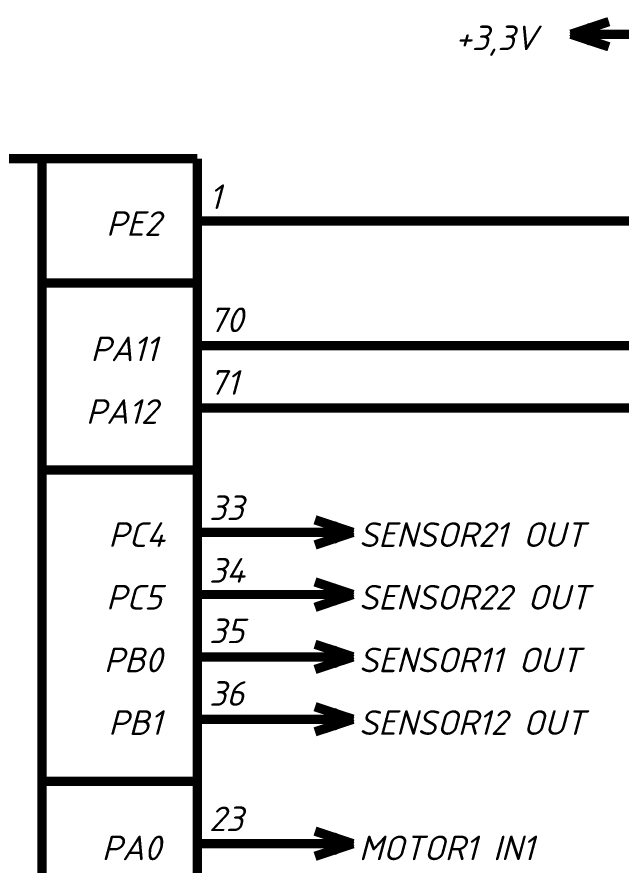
# Model space of a CAD drawing. Header units: inches. Extents: x 0 to 841, y 0 to 594.
# Drawn here: x 375.5 to 424, y 393.3 to 461.4 of the extents above; entities that cross this region are included whole.
import ezdxf

# ---------------------------------------------------------------- set-up
doc = ezdxf.new("R2010")
doc.units = ezdxf.units.IN
doc.layers.add('Sheet', color=255, linetype='Continuous')
doc.styles.get("Standard").update_dxf_attribs({"font": 'isocpeui.ttf'})

msp = doc.modelspace()

# ---------------------------------------------------------------- linework, layer by layer
at = {"layer": 'Sheet'}
for points in [[(420.006, 459.986, 0.749, 0.749, 0), (423.06, 460.997, 0.749, 0.749, 0)], [(422.521, 459.986, 0.749, 0.749, 0), (420.006, 459.986, 0.749, 0.749, 0)], [(423.06, 458.975, 0.749, 0.749, 0), (420.006, 459.986, 0.749, 0.749, 0)], [(419.961, 459.986, 0.3, 0.3, 0), (421.488, 460.75, 0.3, 0.3, 0)], [(422.521, 459.986, 0.749, 0.749, 0), (437.501, 459.986, 0.749, 0.749, 0)], [(419.961, 459.986, 0.3, 0.3, 0), (421.488, 459.223, 0.3, 0.3, 0)], [(422.521, 459.986, 0.3, 0.3, 0), (419.961, 459.986, 0.3, 0.3, 0)], [(427.507, 459.986, 0.3, 0.3, 0), (422.521, 459.986, 0.3, 0.3, 0)], [(355.013, 449.992, 0.749, 0.749, 0), (390.002, 449.992, 0.749, 0.749, 0)], [(377.516, 159.999, 0.749, 0.749, 0), (377.516, 449.992, 0.749, 0.749, 0)], [(390.002, 449.992, 0.749, 0.749, 0), (390.002, 159.999, 0.749, 0.749, 0)], [(390.002, 444.983, 0.749, 0.749, 0), (395.01, 444.983, 0.749, 0.749, 0)], [(425.014, 444.983, 0.749, 0.749, 0), (395.01, 444.983, 0.749, 0.749, 0)], [(390.002, 444.983, 0.3, 0.3, 0), (395.01, 444.983, 0.3, 0.3, 0)], [(377.516, 439.998, 0.749, 0.749, 0), (390.002, 439.998, 0.749, 0.749, 0)], [(390.002, 434.989, 0.749, 0.749, 0), (395.01, 434.989, 0.749, 0.749, 0)], [(390.002, 434.989, 0.3, 0.3, 0), (395.01, 434.989, 0.3, 0.3, 0)], [(435.008, 407.499, 0.749, 0.749, 0), (435.008, 434.989, 0.749, 0.749, 0), (395.01, 434.989, 0.749, 0.749, 0)], [(390.002, 429.981, 0.749, 0.749, 0), (395.01, 429.981, 0.749, 0.749, 0)], [(395.01, 429.981, 0.749, 0.749, 0), (430, 429.981, 0.749, 0.749, 0), (430, 397.482, 0.749, 0.749, 0), (435.008, 397.482, 0.749, 0.749, 0)], [(390.002, 429.981, 0.3, 0.3, 0), (395.01, 429.981, 0.3, 0.3, 0)], [(377.516, 424.995, 0.749, 0.749, 0), (390.002, 424.995, 0.749, 0.749, 0)], [(399.457, 420.997, 0.749, 0.749, 0), (402.511, 419.986, 0.749, 0.749, 0)], [(402.556, 419.986, 0.3, 0.3, 0), (401.029, 420.75, 0.3, 0.3, 0)], [(390.002, 419.986, 0.749, 0.749, 0), (395.01, 419.986, 0.749, 0.749, 0)], [(400.018, 419.986, 0.749, 0.749, 0), (395.01, 419.986, 0.749, 0.749, 0)], [(402.511, 419.986, 0.749, 0.749, 0), (399.457, 418.976, 0.749, 0.749, 0)], [(400.018, 419.986, 0.749, 0.749, 0), (402.511, 419.986, 0.749, 0.749, 0)], [(390.002, 419.986, 0.3, 0.3, 0), (395.01, 419.986, 0.3, 0.3, 0)], [(400.018, 419.986, 0.3, 0.3, 0), (402.556, 419.986, 0.3, 0.3, 0)], [(402.556, 419.986, 0.3, 0.3, 0), (401.029, 419.223, 0.3, 0.3, 0)], [(399.457, 416.011, 0.749, 0.749, 0), (402.511, 415, 0.749, 0.749, 0)], [(390.002, 415, 0.749, 0.749, 0), (395.01, 415, 0.749, 0.749, 0)], [(400.018, 415, 0.749, 0.749, 0), (395.01, 415, 0.749, 0.749, 0)], [(402.511, 415, 0.749, 0.749, 0), (399.457, 413.967, 0.749, 0.749, 0)], [(400.018, 415, 0.749, 0.749, 0), (402.511, 415, 0.749, 0.749, 0)], [(402.556, 415, 0.3, 0.3, 0), (401.029, 415.742, 0.3, 0.3, 0)], [(390.002, 415, 0.3, 0.3, 0), (395.01, 415, 0.3, 0.3, 0)], [(400.018, 415, 0.3, 0.3, 0), (402.556, 415, 0.3, 0.3, 0)], [(402.556, 415, 0.3, 0.3, 0), (401.029, 414.237, 0.3, 0.3, 0)], [(399.457, 411.003, 0.749, 0.749, 0), (402.511, 409.992, 0.749, 0.749, 0)], [(402.556, 409.992, 0.3, 0.3, 0), (401.029, 410.756, 0.3, 0.3, 0)], [(390.002, 409.992, 0.749, 0.749, 0), (395.01, 409.992, 0.749, 0.749, 0)], [(390.002, 409.992, 0.3, 0.3, 0), (395.01, 409.992, 0.3, 0.3, 0)], [(400.018, 409.992, 0.749, 0.749, 0), (395.01, 409.992, 0.749, 0.749, 0)], [(402.511, 409.992, 0.749, 0.749, 0), (399.457, 408.981, 0.749, 0.749, 0)], [(400.018, 409.992, 0.749, 0.749, 0), (402.511, 409.992, 0.749, 0.749, 0)], [(400.018, 409.992, 0.3, 0.3, 0), (402.556, 409.992, 0.3, 0.3, 0)], [(402.556, 409.992, 0.3, 0.3, 0), (401.029, 409.228, 0.3, 0.3, 0)], [(399.457, 405.994, 0.749, 0.749, 0), (402.511, 404.984, 0.749, 0.749, 0)], [(402.556, 404.984, 0.3, 0.3, 0), (401.029, 405.747, 0.3, 0.3, 0)], [(390.002, 404.984, 0.749, 0.749, 0), (395.01, 404.984, 0.749, 0.749, 0)], [(400.018, 404.984, 0.749, 0.749, 0), (395.01, 404.984, 0.749, 0.749, 0)], [(402.511, 404.984, 0.749, 0.749, 0), (399.457, 403.973, 0.749, 0.749, 0)], [(400.018, 404.984, 0.749, 0.749, 0), (402.511, 404.984, 0.749, 0.749, 0)], [(390.002, 404.984, 0.3, 0.3, 0), (395.01, 404.984, 0.3, 0.3, 0)], [(400.018, 404.984, 0.3, 0.3, 0), (402.556, 404.984, 0.3, 0.3, 0)], [(402.556, 404.984, 0.3, 0.3, 0), (401.029, 404.22, 0.3, 0.3, 0)], [(377.516, 399.998, 0.749, 0.749, 0), (390.002, 399.998, 0.749, 0.749, 0)], [(399.457, 396, 0.749, 0.749, 0), (402.511, 394.989, 0.749, 0.749, 0)], [(402.556, 394.989, 0.3, 0.3, 0), (401.029, 395.753, 0.3, 0.3, 0)], [(390.002, 394.989, 0.749, 0.749, 0), (395.01, 394.989, 0.749, 0.749, 0)], [(390.002, 394.989, 0.3, 0.3, 0), (395.01, 394.989, 0.3, 0.3, 0)], [(400.018, 394.989, 0.749, 0.749, 0), (395.01, 394.989, 0.749, 0.749, 0)], [(402.511, 394.989, 0.749, 0.749, 0), (399.457, 393.979, 0.749, 0.749, 0)], [(400.018, 394.989, 0.749, 0.749, 0), (402.511, 394.989, 0.749, 0.749, 0)], [(400.018, 394.989, 0.3, 0.3, 0), (402.556, 394.989, 0.3, 0.3, 0)], [(402.556, 394.989, 0.3, 0.3, 0), (401.029, 394.226, 0.3, 0.3, 0)]]:
    msp.add_lwpolyline(points, format="xyseb", dxfattribs=at)

# ---------------------------------------------------------------- texts
for s, height, p in [('+3,3V', 1.9764, (410.708, 458.706)), ('1', 1.976, (390.946, 445.949)), ('PE2', 1.9764, (382.681, 443.793)), ('70', 1.9764, (390.946, 436.067)), ('PA11', 1.9764, (381.423, 433.731)), ('71', 1.9764, (390.946, 431.036)), ('PA12', 1.9764, (381.064, 428.701)), ('33', 1.9764, (390.946, 420.975)), ('PC4', 1.9764, (382.861, 418.819)), ('SENSOR21 OUT', 1.97641, (402.983, 418.819)), ('34', 1.9764, (390.946, 415.944)), ('PC5', 1.9764, (382.681, 413.788)), ('SENSOR22 OUT', 1.97641, (402.983, 413.788)), ('35', 1.9764, (390.946, 411.093)), ('PB0', 1.9764, (382.501, 408.757)), ('SENSOR11 OUT', 1.97641, (402.983, 408.757)), ('36', 1.9764, (390.946, 406.062)), ('PB1', 1.9764, (382.861, 403.726)), ('SENSOR12 OUT', 1.97641, (402.983, 403.726)), ('23', 1.9764, (390.946, 396)), ('PA0', 1.9764, (382.322, 393.664)), ('MOTOR1 IN1', 1.9764, (402.983, 393.664))]:
    msp.add_text(s, height=height, dxfattribs=at).set_placement(p)

doc.saveas('drawing.dxf')
